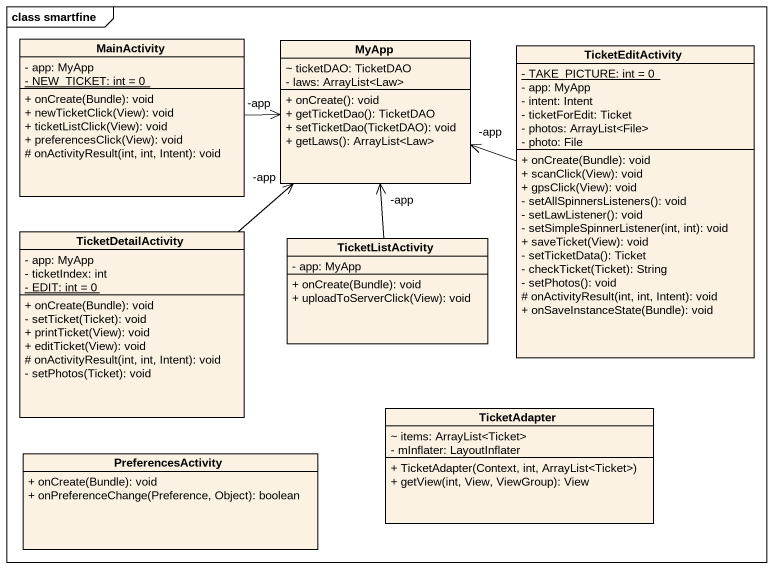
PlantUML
@startuml
mainframe class smartfine
hide circle
hide empty members
skinparam classAttributeIconSize 0
class MainActivity {
  - app: MyApp
  {static} - NEW_TICKET: int = 0
  + onCreate(Bundle): void
  + newTicketClick(View): void
  + ticketListClick(View): void
  + preferencesClick(View): void
  # onActivityResult(int, int, Intent): void
}
class MyApp {
  ~ ticketDAO: TicketDAO
  - laws: ArrayList<Law>
  + onCreate(): void
  + getTicketDao(): TicketDAO
  + setTicketDao(TicketDAO): void
  + getLaws(): ArrayList<Law>
}
class TicketEditActivity {
  {static} - TAKE_PICTURE: int = 0
  - app: MyApp
  - intent: Intent
  - ticketForEdit: Ticket
  - photos: ArrayList<File>
  - photo: File
  + onCreate(Bundle): void
  + scanClick(View): void
  + gpsClick(View): void
  - setAllSpinnersListeners(): void
  - setLawListener(): void
  - setSimpleSpinnerListener(int, int): void
  + saveTicket(View): void
  - setTicketData(): Ticket
  - checkTicket(Ticket): String
  - setPhotos(): void
  # onActivityResult(int, int, Intent): void
  + onSaveInstanceState(Bundle): void
}
class TicketDetailActivity {
  - app: MyApp
  - ticketIndex: int
  {static} - EDIT: int = 0
  + onCreate(Bundle): void
  - setTicket(Ticket): void
  + printTicket(View): void
  + editTicket(View): void
  # onActivityResult(int, int, Intent): void
  - setPhotos(Ticket): void
}
class TicketListActivity {
  - app: MyApp
  + onCreate(Bundle): void
  + uploadToServerClick(View): void
}
class TicketAdapter {
  ~ items: ArrayList<Ticket>
  - mInflater: LayoutInflater
  + TicketAdapter(Context, int, ArrayList<Ticket>)
  + getView(int, View, ViewGroup): View
}
class PreferencesActivity {
  + onCreate(Bundle): void
  + onPreferenceChange(Preference, Object): boolean
}
MainActivity -right-> "-app" MyApp
TicketEditActivity -left-> "-app" MyApp
TicketDetailActivity -up-> "-app" MyApp
TicketListActivity -up-> "-app" MyApp
@enduml
